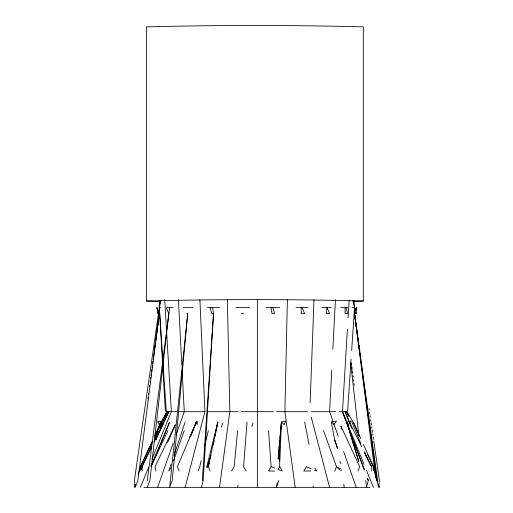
<?xml version="1.0" encoding="UTF-8"?>
<svg xmlns="http://www.w3.org/2000/svg" width="513" height="513" viewBox="0 0 513 513"><rect width="100%" height="100%" fill="white"/><g stroke="black" fill="none" stroke-linecap="round" stroke-linejoin="round"><path stroke-width="0.77" d="M257.359 299.669L257.359 487.35M313.251 487.35L313.251 485.824M287.383 299.669L284.875 411.689L295.193 487.35M310.134 402.885L313.988 299.669M279.867 438.493L281.432 422.007L284.016 424.584L285.735 421.147L281.432 422.007L279.713 461.553M331.757 370.078L329.583 411.689L333.277 422.173M332.847 349.276L335.438 299.669M347.404 329.275L342.479 411.689L345.845 420.66M348.07 318.073L349.122 300.471M202.334 480.469L213.511 313.667L212.651 307.646M347.641 410.83L351.078 359.235M351.661 350.507L354.521 307.646L353.964 300.464M247.042 422.007L243.604 466.715L246.182 471.011M281.432 422.007L278.174 459.154L279.713 440.058L279.713 466.715L278.104 469.408L282.297 471.011L279.713 466.715M187.713 313.667L172.24 480.469L169.656 487.35L187.713 313.667L186.854 313.667M217.435 425.931L217.807 422.007L206.726 467.125M237.583 430.599L234.146 466.715L231.568 471.011M147.302 480.469L169.656 307.646M147.949 398.659L148.161 397.068M148.481 394.689L148.693 393.099M149.546 386.744L149.758 385.154M150.078 382.775L150.29 381.185M150.61 378.799L150.822 377.209M151.04 375.625L151.252 374.035M151.572 371.649L151.886 369.27M152.105 367.68L152.419 365.294M152.637 363.711L152.951 361.325M153.169 359.735L153.381 358.151M153.592 356.561L155.51 342.261M155.721 340.67L159.338 313.667L159.338 300.464M219.526 487.35L229.843 411.689L227.336 299.669M154.195 350.841L154.413 349.257M154.631 347.673L154.958 345.3M155.183 343.723L155.401 342.139M155.728 339.766L155.946 338.182M156.164 336.605L159.338 313.667L157.619 313.667L157.619 307.646M157.754 324.742L159.338 313.667L137.843 480.469L135.265 487.35L134.406 480.469L159.338 307.646L161.063 300.195M156.164 335.81L156.503 333.437M156.728 331.86L157.523 326.319M355.81 310.66L356.24 307.646L356.24 313.667L354.521 313.667L354.194 311.41M213.427 444.457L214.184 440.584M214.941 436.717L217.807 422.007L208.349 466.715L210.067 471.011M138.241 474.653L140.427 466.715L152.072 441.475M151.162 447.964L142.146 466.715L141.55 469.35L140.427 466.715L152.214 442.193M201.218 460.565L199.749 466.715L198.031 471.011M204.873 445.201L208.349 430.599M134.406 487.35L135.169 484.291M201.474 487.35L203.193 480.469L213.511 313.667L211.792 313.667L210.067 307.646M237.583 487.35L238.16 485.054M277.424 482.765L276.276 487.35L278.854 480.469M367.481 478.289L368.276 480.469L366.558 487.35L365.698 480.469M185.135 487.35L204.911 411.689L199.897 299.669M356.24 307.646L354.521 313.667L375.503 476.5M251.941 426.604L253.063 422.866M207.021 467.253L211.016 455.23M171.073 464.188L168.796 471.011L170.643 467.946M174.074 455.178L185.135 422.007M157.619 487.35L173.189 443.149M176.094 434.909L184.276 411.689L182.147 370.88M173.529 460.693L184.276 430.599M147.302 487.35L149.886 480.469L168.796 313.667L166.218 307.646M156.382 434.28L161.063 422.007L167.078 411.689L176.645 411.689M190.778 436.114L196.312 422.007L197.172 421.147L197.172 424.584L196.312 422.007L189.81 437.172M221.25 427.162L222.969 422.866M334.745 471.011L336.464 466.715L323.568 430.599M357.959 471.011L359.677 466.715L341.036 426.329M155.08 436.64L161.063 422.007L157.619 421.147L159.338 424.584L161.063 422.007L154.644 436.634M159.556 427.81L167.078 411.689L165.359 410.83L162.698 365.237M160.498 444.495L169.656 422.007L151.053 465.984M140.427 487.35L148.616 467.324M151.957 459.161L171.38 411.689L164.692 299.669M159.447 427.88L161.922 422.007L154.637 437.147M196.312 422.007L177.395 466.715L179.114 471.011M156.523 438.615L155.901 440.058L163.641 422.866M160.543 429.227L168.796 411.689L163.096 423.988M164.224 418.3L167.078 411.689L163.051 420.371M151.194 465.996L155.234 456.685M155.856 455.249L156.786 453.101M157.408 451.671L158.337 449.516M158.959 448.086L159.889 445.938M167.623 442.514L175.266 424.931M140.261 469.594L139.568 471.011L140.209 469.549M149.187 449.067L152.079 442.488M163.108 420.416L167.078 411.689M156.407 437.858L163.641 422.007L154.278 441.475M207.425 467.375L209.407 463.008M154.734 435.704L161.063 422.007M139.568 471.011L140.235 469.568M151.053 466.683L167.937 430.599M175.151 424.886L155.041 466.715L155.901 471.011M141.646 466.759L151.707 446.201M154.137 441.238L159.338 430.599M268.536 430.599L271.114 466.715L268.536 471.011L274.788 471.011M340.76 471.011L341.446 469.934M331.302 422.007L336.464 421.147L333.886 424.584L331.302 422.007L334.745 440.058L337.471 448.298M146.455 301.009C218.692 299.156 291.07 299.156 363.313 301.009L363.313 26.868C291.07 25.022 218.692 25.022 146.455 26.868L146.455 301.009L160.05 301.567M363.313 301.009L353.637 301.49M161.063 307.646L159.338 307.646L166.218 410.83M167.078 307.646L173.099 307.646M183.417 307.646L192.875 307.646M207.489 307.646L219.526 307.646M235.865 307.646L249.619 307.646M265.958 307.646L279.713 307.646M296.052 307.646L308.089 307.646M321.843 307.646L331.302 307.646M340.76 307.646L347.641 307.646M351.937 307.646L354.521 307.646L354.521 313.667L376.875 480.469L378.594 487.35L379.453 480.469L373.746 440.943M241.02 313.667L243.604 313.667M178.158 411.689L204.911 411.689M207.169 411.689L238.25 411.689M241.309 411.689L273.41 411.689M276.469 411.689L307.55 411.689M311.397 411.689L335.701 411.689M339.471 411.689L346.782 411.689L353.662 422.866L360.793 438.679M310.756 471.011L303.792 471.011L306.37 466.715L311.199 468.741M143.864 487.35L369.995 487.35M271.114 466.715L274.609 468.061M314.629 470.165L316.688 471.011L314.847 467.946M341.119 469.062L336.464 466.715L339.689 469.94M369.565 463.585L371.713 466.958M339.901 461.553L341.01 463.585M348.846 415.812L346.782 411.689L347.731 413.888M349.712 422.712L361.78 446.842M364.621 452.524L371.713 466.715L371.713 471.011M367.539 454.454L368.93 457.34M369.623 458.782L373.432 466.715L376.875 480.469M348.795 416.03L346.782 411.689L348.763 416.049M373.624 469.568L374.298 471.011L373.669 469.555M363.384 444.431L373.432 466.715L373.432 468.863M378.504 485.144L379.453 487.35L378.632 485.125M353.662 422.866L359.6 436.723M302.067 307.646L304.651 313.667L301.208 313.667L301.208 307.646M158.196 310.993L156.76 307.646L158.479 313.667M364.589 451.85L368.892 462.168M349.359 422.007L345.063 411.689L348.93 421.147M351.937 422.007L360.71 443.245M364.345 452.036L366.763 457.891M349.526 422.597L351.905 428.419M364.025 464.355L342.479 411.689L345.833 420.583M366.455 470.286L373.432 487.35M363.114 466.715L364.551 470.299M340.76 426.303L342.197 429.888M346.39 422.071L349.468 430.227M350.026 431.709L363.999 468.786M346.41 422.154L364.07 469.254M367.436 478.231L368.276 480.469M375.349 476.211L376.991 480.668M333.809 423.674L338.291 436.409M343.569 451.389L356.24 487.35M334.745 440.058L337.509 448.362M355.81 312.161L356.24 313.667M345.922 307.646L347.641 313.667L345.063 313.667L345.063 307.646M272.839 307.646L274.558 313.667L271.98 313.667L271.114 307.646M311.218 417.088L329.583 487.35M352.797 300.195L354.521 307.646M140.427 466.715L140.998 469.581M304.651 422.007L309.05 444.495M334.938 440.725L335.136 441.776M369.071 408.534L369.296 410.111M369.642 412.484L369.867 414.068M370.097 415.645L370.328 417.229M370.668 419.602L370.899 421.179M371.123 422.763L371.463 425.136M371.694 426.713L371.925 428.297M372.149 429.875L372.496 432.247M372.72 433.831L372.951 435.409M373.175 436.993L373.522 439.365M357.811 336.605L354.521 313.667L377.735 481.329M358.042 338.182L358.382 340.555M358.606 342.139L358.837 343.723M359.062 345.3L359.401 347.673M359.626 349.257L359.857 350.841M360.197 353.213L360.421 354.791M351.379 362.935L351.681 365.32M351.886 366.904L352.194 369.289M352.393 370.88L352.7 373.265M353.008 375.644L353.213 377.235M353.515 379.62L353.72 381.21M354.028 383.596L354.226 385.18M343.819 484.291L344.204 487.35M350.648 362.915L358.933 435.992M159.607 300.445L159.819 303.625M159.716 314.046L162.512 362.037M178.421 299.669L181.852 365.282M142.146 466.715L142.146 471.011M327.005 307.646L326.146 313.667L329.583 313.667L327.005 307.646M351.078 421.147L348.5 424.584L346.782 422.007L351.078 421.147M352.341 440.853L346.782 422.007L358.818 461.553L352.341 440.853"/></g></svg>
